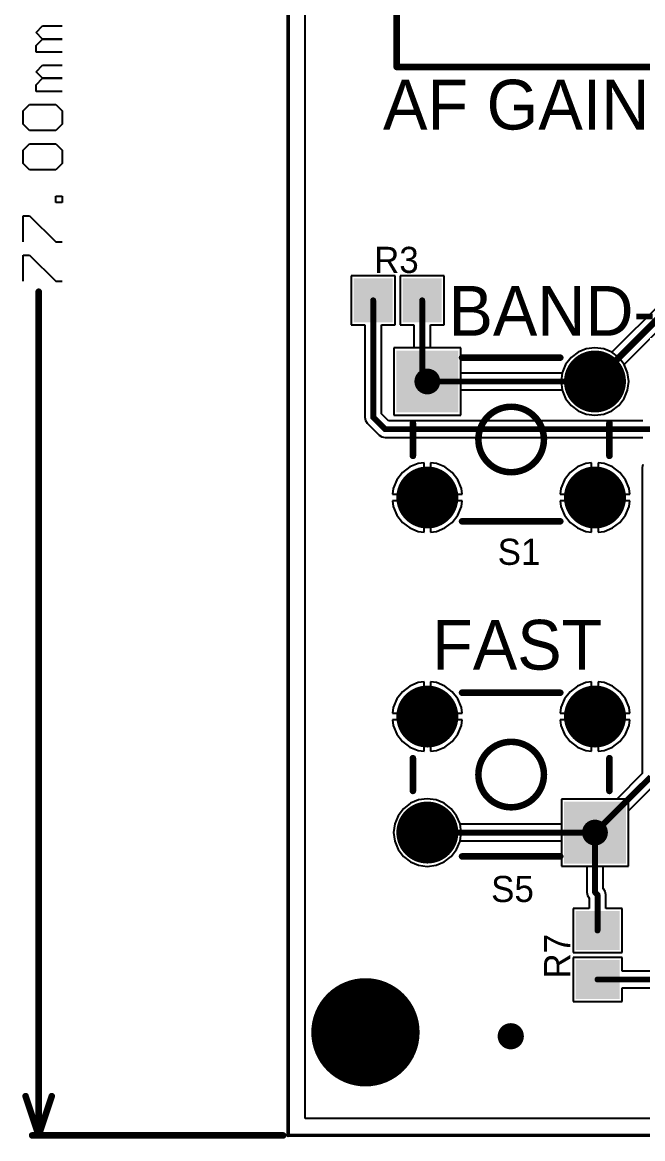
# Model space of a CAD drawing. Header units: millimetres. Extents: x -0.4 to 7.76, y -3.34 to 0.42.
# Drawn here: x -0.403 to 0.544, y -3.039 to -1.334 of the extents above; entities that cross this region are included whole.
import ezdxf

# ---------------------------------------------------------------- set-up
doc = ezdxf.new("R2010")
doc.units = ezdxf.units.MM
doc.header["$MEASUREMENT"] = 0
for name, color, linetype in [('BottomLayer', 5, 'Continuous'), ('BottomSolder', 6, 'Continuous'), ('KeepOutLayer', 6, 'Continuous'), ('MultiLayer', 9, 'Continuous'), ('PadHoleLayer', 156, 'Continuous'), ('TopLayer', 1, 'Continuous'), ('TopOverlay', 2, 'Continuous'), ('TopPaste', 8, 'Continuous'), ('TopSolder', 216, 'Continuous'), ('ViaHoleLayer', 16, 'Continuous')]:
    doc.layers.add(name, color=color, linetype=linetype)

# ---------------------------------------------------------------- blocks, each defined once
blk = doc.blocks.new('PTV09_13')
at = {"layer": 'BottomLayer', "const_width": 0.0433}
for points in [[(-0.1207, -0.2152, 1), (-0.0774, -0.2152, 1)], [(-0.0222, -0.2152, 1), (0.0211, -0.2152, 1)], [(0.0762, -0.2152, 1), (0.1195, -0.2152, 1)]]:
    blk.add_lwpolyline(points, format="xyb", close=True, dxfattribs=at)
at = {"layer": 'BottomLayer'}
for points in [[(-0.2073, -0.0085), (-0.1089, -0.0085), (-0.2073, 0.1293), (-0.1089, 0.1293)], [(0.1077, -0.0085), (0.2061, -0.0085), (0.1077, 0.1293), (0.2061, 0.1293)]]:
    blk.add_solid(points, dxfattribs=at)
at = {"layer": 'BottomSolder', "const_width": 0.0473}
for points in [[(-0.1227, -0.2152, 1), (-0.0754, -0.2152, 1)], [(-0.0242, -0.2152, 1), (0.0231, -0.2152, 1)], [(0.0742, -0.2152, 1), (0.1215, -0.2152, 1)]]:
    blk.add_lwpolyline(points, format="xyb", close=True, dxfattribs=at)
at = {"layer": 'BottomSolder'}
for points in [[(-0.2113, -0.0125), (-0.1049, -0.0125), (-0.2113, 0.1333), (-0.1049, 0.1333)], [(0.1037, -0.0125), (0.2101, -0.0125), (0.1037, 0.1333), (0.2101, 0.1333)]]:
    blk.add_solid(points, dxfattribs=at)
at = {"layer": 'MultiLayer', "const_width": 0.0433}
for points in [[(-0.1207, -0.2152, 1), (-0.0774, -0.2152, 1)], [(-0.0222, -0.2152, 1), (0.0211, -0.2152, 1)], [(0.0762, -0.2152, 1), (0.1195, -0.2152, 1)]]:
    blk.add_lwpolyline(points, format="xyb", close=True, dxfattribs=at)
at = {"layer": 'MultiLayer'}
for points in [[(-0.2073, -0.0085), (-0.1089, -0.0085), (-0.2073, 0.1293), (-0.1089, 0.1293)], [(0.1077, -0.0085), (0.2061, -0.0085), (0.1077, 0.1293), (0.2061, 0.1293)]]:
    blk.add_solid(points, dxfattribs=at)
at = {"layer": 'PadHoleLayer', "const_width": 0.0295}
for points in [[(-0.1531, 0.0161), (-0.163, 0.0161), (-0.163, 0.1047), (-0.1531, 0.1047)], [(0.1618, 0.0161), (0.152, 0.0161), (0.152, 0.1047), (0.1618, 0.1047)]]:
    blk.add_lwpolyline(points, close=True, dxfattribs=at)
at = {"layer": 'PadHoleLayer', "const_width": 0.0236}
for points in [[(-0.1108, -0.2152, 1), (-0.0872, -0.2152, 1)], [(-0.0124, -0.2152, 1), (0.0112, -0.2152, 1)], [(0.086, -0.2152, 1), (0.1096, -0.2152, 1)]]:
    blk.add_lwpolyline(points, format="xyb", close=True, dxfattribs=at)
at = {"layer": 'TopLayer', "const_width": 0.0433}
for points in [[(-0.1207, -0.2152, 1), (-0.0774, -0.2152, 1)], [(-0.0222, -0.2152, 1), (0.0211, -0.2152, 1)], [(0.0762, -0.2152, 1), (0.1195, -0.2152, 1)]]:
    blk.add_lwpolyline(points, format="xyb", close=True, dxfattribs=at)
at = {"layer": 'TopLayer'}
for points in [[(-0.2073, -0.0085), (-0.1089, -0.0085), (-0.2073, 0.1293), (-0.1089, 0.1293)], [(0.1077, -0.0085), (0.2061, -0.0085), (0.1077, 0.1293), (0.2061, 0.1293)]]:
    blk.add_solid(points, dxfattribs=at)
at = {"layer": 'TopOverlay', "const_width": 0.01}
for points in [[(-0.2187, 0.277), (-0.2187, -0.277)], [(0.2187, 0.277), (-0.2187, 0.277)], [(0.2187, 0.277), (0.2187, -0.277)], [(0.2187, -0.277), (-0.2187, -0.277)]]:
    blk.add_lwpolyline(points, dxfattribs=at)
at = {"layer": 'TopOverlay'}
for points, const_width in [([(-0.2212, 0.277, 1), (-0.2162, 0.277, 1)], 0.005), ([(-0.2212, 0.277, 1), (-0.2162, 0.277, 1)], 0.005), ([(0.2162, 0.277, 1), (0.2212, 0.277, 1)], 0.005), ([(0.2162, 0.277, 1), (0.2212, 0.277, 1)], 0.005), ([(0.0939, 0.0589, 1), (-0.0951, 0.0589, 1)], 0.01), ([(-0.0976, 0.0589, 1), (-0.0926, 0.0589, 1)], 0.005), ([(0.0914, 0.0589, 1), (0.0964, 0.0589, 1)], 0.005), ([(-0.2212, -0.277, 1), (-0.2162, -0.277, 1)], 0.005), ([(-0.2212, -0.277, 1), (-0.2162, -0.277, 1)], 0.005), ([(0.2162, -0.277, 1), (0.2212, -0.277, 1)], 0.005), ([(0.2162, -0.277, 1), (0.2212, -0.277, 1)], 0.005)]:
    blk.add_lwpolyline(points, format="xyb", close=True, dxfattribs=dict(at, const_width=const_width))
at = {"layer": 'TopSolder', "const_width": 0.0473}
for points in [[(-0.1227, -0.2152, 1), (-0.0754, -0.2152, 1)], [(-0.0242, -0.2152, 1), (0.0231, -0.2152, 1)], [(0.0742, -0.2152, 1), (0.1215, -0.2152, 1)]]:
    blk.add_lwpolyline(points, format="xyb", close=True, dxfattribs=at)
at = {"layer": 'TopSolder'}
for points in [[(-0.2113, -0.0125), (-0.1049, -0.0125), (-0.2113, 0.1333), (-0.1049, 0.1333)], [(0.1037, -0.0125), (0.2101, -0.0125), (0.1037, 0.1333), (0.2101, 0.1333)]]:
    blk.add_solid(points, dxfattribs=at)
blk = doc.blocks.new('PTS645SK50LFS_15')
at = {"layer": 'BottomLayer', "const_width": 0.0433}
for points in [[(0.1063, 0.0886, 1), (0.1496, 0.0886, 1)], [(-0.1496, -0.0886, 1), (-0.1063, -0.0886, 1)], [(0.1063, -0.0886, 1), (0.1496, -0.0886, 1)]]:
    blk.add_lwpolyline(points, format="xyb", close=True, dxfattribs=at)
at = {"layer": 'BottomLayer'}
blk.add_solid([(-0.1713, 0.0453), (-0.0846, 0.0453), (-0.1713, 0.1319), (-0.0846, 0.1319)], dxfattribs=at)
at = {"layer": 'BottomSolder', "const_width": 0.0473}
for points in [[(0.1043, 0.0886, 1), (0.1516, 0.0886, 1)], [(-0.1516, -0.0886, 1), (-0.1043, -0.0886, 1)], [(0.1043, -0.0886, 1), (0.1516, -0.0886, 1)]]:
    blk.add_lwpolyline(points, format="xyb", close=True, dxfattribs=at)
at = {"layer": 'BottomSolder'}
blk.add_solid([(-0.1753, 0.0413), (-0.0806, 0.0413), (-0.1753, 0.1359), (-0.0806, 0.1359)], dxfattribs=at)
at = {"layer": 'MultiLayer', "const_width": 0.0433}
for points in [[(0.1063, 0.0886, 1), (0.1496, 0.0886, 1)], [(-0.1496, -0.0886, 1), (-0.1063, -0.0886, 1)], [(0.1063, -0.0886, 1), (0.1496, -0.0886, 1)]]:
    blk.add_lwpolyline(points, format="xyb", close=True, dxfattribs=at)
at = {"layer": 'MultiLayer'}
blk.add_solid([(-0.1713, 0.0453), (-0.0846, 0.0453), (-0.1713, 0.1319), (-0.0846, 0.1319)], dxfattribs=at)
at = {"layer": 'PadHoleLayer', "const_width": 0.0197}
for points in [[(-0.1378, 0.0886, 1), (-0.1181, 0.0886, 1)], [(0.1181, 0.0886, 1), (0.1378, 0.0886, 1)], [(-0.1378, -0.0886, 1), (-0.1181, -0.0886, 1)], [(0.1181, -0.0886, 1), (0.1378, -0.0886, 1)]]:
    blk.add_lwpolyline(points, format="xyb", close=True, dxfattribs=at)
at = {"layer": 'TopLayer', "const_width": 0.0433}
for points in [[(0.1063, 0.0886, 1), (0.1496, 0.0886, 1)], [(-0.1496, -0.0886, 1), (-0.1063, -0.0886, 1)], [(0.1063, -0.0886, 1), (0.1496, -0.0886, 1)]]:
    blk.add_lwpolyline(points, format="xyb", close=True, dxfattribs=at)
at = {"layer": 'TopLayer'}
blk.add_solid([(-0.1713, 0.0453), (-0.0846, 0.0453), (-0.1713, 0.1319), (-0.0846, 0.1319)], dxfattribs=at)
at = {"layer": 'TopOverlay', "const_width": 0.01}
for points in [[(0.075, 0.125), (-0.075, 0.125)], [(-0.15, 0.025), (-0.15, -0.025)], [(0.15, 0.025), (0.15, -0.025)], [(0.075, -0.125), (-0.075, -0.125)]]:
    blk.add_lwpolyline(points, dxfattribs=at)
at = {"layer": 'TopOverlay'}
for points, const_width in [([(-0.0775, 0.125, 1), (-0.0725, 0.125, 1)], 0.005), ([(0.0725, 0.125, 1), (0.0775, 0.125, 1)], 0.005), ([(0.05, 0, 1), (-0.05, 0, 1)], 0.01), ([(-0.1525, 0.025, 1), (-0.1475, 0.025, 1)], 0.005), ([(0.1475, 0.025, 1), (0.1525, 0.025, 1)], 0.005), ([(-0.0525, 0, 1), (-0.0475, 0, 1)], 0.005), ([(0.0475, 0, 1), (0.0525, 0, 1)], 0.005), ([(-0.1525, -0.025, 1), (-0.1475, -0.025, 1)], 0.005), ([(0.1475, -0.025, 1), (0.1525, -0.025, 1)], 0.005), ([(-0.0775, -0.125, 1), (-0.0725, -0.125, 1)], 0.005), ([(0.0725, -0.125, 1), (0.0775, -0.125, 1)], 0.005)]:
    blk.add_lwpolyline(points, format="xyb", close=True, dxfattribs=dict(at, const_width=const_width))
at = {"layer": 'TopSolder', "const_width": 0.0473}
for points in [[(0.1043, 0.0886, 1), (0.1516, 0.0886, 1)], [(-0.1516, -0.0886, 1), (-0.1043, -0.0886, 1)], [(0.1043, -0.0886, 1), (0.1516, -0.0886, 1)]]:
    blk.add_lwpolyline(points, format="xyb", close=True, dxfattribs=at)
at = {"layer": 'TopSolder'}
blk.add_solid([(-0.1753, 0.0413), (-0.0806, 0.0413), (-0.1753, 0.1359), (-0.0806, 0.1359)], dxfattribs=at)
blk = doc.blocks.new('PTS645SK50LFS_21')
at = {"layer": 'BottomLayer', "const_width": 0.0433}
for points in [[(0.1063, 0.0886, 1), (0.1496, 0.0886, 1)], [(-0.1496, -0.0886, 1), (-0.1063, -0.0886, 1)], [(0.1063, -0.0886, 1), (0.1496, -0.0886, 1)]]:
    blk.add_lwpolyline(points, format="xyb", close=True, dxfattribs=at)
at = {"layer": 'BottomLayer'}
blk.add_solid([(-0.1713, 0.0453), (-0.0846, 0.0453), (-0.1713, 0.1319), (-0.0846, 0.1319)], dxfattribs=at)
at = {"layer": 'BottomSolder', "const_width": 0.0473}
for points in [[(0.1043, 0.0886, 1), (0.1516, 0.0886, 1)], [(-0.1516, -0.0886, 1), (-0.1043, -0.0886, 1)], [(0.1043, -0.0886, 1), (0.1516, -0.0886, 1)]]:
    blk.add_lwpolyline(points, format="xyb", close=True, dxfattribs=at)
at = {"layer": 'BottomSolder'}
blk.add_solid([(-0.1753, 0.0413), (-0.0806, 0.0413), (-0.1753, 0.1359), (-0.0806, 0.1359)], dxfattribs=at)
at = {"layer": 'MultiLayer', "const_width": 0.0433}
for points in [[(0.1063, 0.0886, 1), (0.1496, 0.0886, 1)], [(-0.1496, -0.0886, 1), (-0.1063, -0.0886, 1)], [(0.1063, -0.0886, 1), (0.1496, -0.0886, 1)]]:
    blk.add_lwpolyline(points, format="xyb", close=True, dxfattribs=at)
at = {"layer": 'MultiLayer'}
blk.add_solid([(-0.1713, 0.0453), (-0.0846, 0.0453), (-0.1713, 0.1319), (-0.0846, 0.1319)], dxfattribs=at)
at = {"layer": 'PadHoleLayer', "const_width": 0.0197}
for points in [[(-0.1378, 0.0886, 1), (-0.1181, 0.0886, 1)], [(0.1181, 0.0886, 1), (0.1378, 0.0886, 1)], [(-0.1378, -0.0886, 1), (-0.1181, -0.0886, 1)], [(0.1181, -0.0886, 1), (0.1378, -0.0886, 1)]]:
    blk.add_lwpolyline(points, format="xyb", close=True, dxfattribs=at)
at = {"layer": 'TopLayer', "const_width": 0.0433}
for points in [[(0.1063, 0.0886, 1), (0.1496, 0.0886, 1)], [(-0.1496, -0.0886, 1), (-0.1063, -0.0886, 1)], [(0.1063, -0.0886, 1), (0.1496, -0.0886, 1)]]:
    blk.add_lwpolyline(points, format="xyb", close=True, dxfattribs=at)
at = {"layer": 'TopLayer'}
blk.add_solid([(-0.1713, 0.0453), (-0.0846, 0.0453), (-0.1713, 0.1319), (-0.0846, 0.1319)], dxfattribs=at)
at = {"layer": 'TopOverlay', "const_width": 0.01}
for points in [[(-0.075, 0.125), (0.075, 0.125)], [(-0.15, -0.025), (-0.15, 0.025)], [(0.15, -0.025), (0.15, 0.025)], [(-0.075, -0.125), (0.075, -0.125)]]:
    blk.add_lwpolyline(points, dxfattribs=at)
at = {"layer": 'TopOverlay'}
for points, const_width in [([(-0.0775, 0.125, 1), (-0.0725, 0.125, 1)], 0.005), ([(0.0725, 0.125, 1), (0.0775, 0.125, 1)], 0.005), ([(0.05, 0, 1), (-0.05, 0, 1)], 0.01), ([(-0.1525, 0.025, 1), (-0.1475, 0.025, 1)], 0.005), ([(0.1475, 0.025, 1), (0.1525, 0.025, 1)], 0.005), ([(-0.0525, 0, 1), (-0.0475, 0, 1)], 0.005), ([(0.0475, 0, 1), (0.0525, 0, 1)], 0.005), ([(-0.1525, -0.025, 1), (-0.1475, -0.025, 1)], 0.005), ([(0.1475, -0.025, 1), (0.1525, -0.025, 1)], 0.005), ([(-0.0775, -0.125, 1), (-0.0725, -0.125, 1)], 0.005), ([(0.0725, -0.125, 1), (0.0775, -0.125, 1)], 0.005)]:
    blk.add_lwpolyline(points, format="xyb", close=True, dxfattribs=dict(at, const_width=const_width))
at = {"layer": 'TopSolder', "const_width": 0.0473}
for points in [[(0.1043, 0.0886, 1), (0.1516, 0.0886, 1)], [(-0.1516, -0.0886, 1), (-0.1043, -0.0886, 1)], [(0.1043, -0.0886, 1), (0.1516, -0.0886, 1)]]:
    blk.add_lwpolyline(points, format="xyb", close=True, dxfattribs=at)
at = {"layer": 'TopSolder'}
blk.add_solid([(-0.1753, 0.0413), (-0.0806, 0.0413), (-0.1753, 0.1359), (-0.0806, 0.1359)], dxfattribs=at)
blk = doc.blocks.new('RES_0805_68')
at = {"layer": 'TopLayer'}
for points in [[(-0.063, -0.0295), (-0.0118, -0.0295), (-0.063, 0.0295), (-0.0118, 0.0295)], [(0.0118, -0.0295), (0.063, -0.0295), (0.0118, 0.0295), (0.063, 0.0295)]]:
    blk.add_solid(points, dxfattribs=at)
at = {"layer": 'TopPaste'}
for points in [[(-0.063, -0.0295), (-0.0118, -0.0295), (-0.063, 0.0295), (-0.0118, 0.0295)], [(0.0118, -0.0295), (0.063, -0.0295), (0.0118, 0.0295), (0.063, 0.0295)]]:
    blk.add_solid(points, dxfattribs=at)
at = {"layer": 'TopSolder'}
for points in [[(-0.067, -0.0335), (-0.0078, -0.0335), (-0.067, 0.0335), (-0.0078, 0.0335)], [(0.0078, -0.0335), (0.067, -0.0335), (0.0078, 0.0335), (0.067, 0.0335)]]:
    blk.add_solid(points, dxfattribs=at)
blk = doc.blocks.new('RES_0805_72')
at = {"layer": 'TopLayer'}
for points in [[(-0.063, -0.0295), (-0.0118, -0.0295), (-0.063, 0.0295), (-0.0118, 0.0295)], [(0.0118, -0.0295), (0.063, -0.0295), (0.0118, 0.0295), (0.063, 0.0295)]]:
    blk.add_solid(points, dxfattribs=at)
at = {"layer": 'TopPaste'}
for points in [[(-0.063, -0.0295), (-0.0118, -0.0295), (-0.063, 0.0295), (-0.0118, 0.0295)], [(0.0118, -0.0295), (0.063, -0.0295), (0.0118, 0.0295), (0.063, 0.0295)]]:
    blk.add_solid(points, dxfattribs=at)
at = {"layer": 'TopSolder'}
for points in [[(-0.067, -0.0335), (-0.0078, -0.0335), (-0.067, 0.0335), (-0.0078, 0.0335)], [(0.0078, -0.0335), (0.067, -0.0335), (0.0078, 0.0335), (0.067, 0.0335)]]:
    blk.add_solid(points, dxfattribs=at)

msp = doc.modelspace()

# ---------------------------------------------------------------- linework, layer by layer
at = {"layer": 'BottomLayer'}
for p, q in [((0.0287, -3.0082), (0.0287, -0.0287)), ((0.5732, -1.7621), (0.4972, -1.838)), ((0.5158, -1.8566), (0.5879, -1.7845)), ((0.2665, -1.8314), (0.1642, -1.8314)), ((0.1642, -1.8314), (0.1642, -1.9338)), ((0.2665, -1.87), (0.2665, -1.8314)), ((0.4454, -1.8379), (0.4347, -1.8461)), ((0.4579, -1.8327), (0.4454, -1.8379)), ((0.4712, -1.831), (0.4579, -1.8327)), ((0.4846, -1.8327), (0.4712, -1.831)), ((0.497, -1.8379), (0.4846, -1.8327)), ((0.4972, -1.838), (0.497, -1.8379)), ((0.4265, -1.8568), (0.4214, -1.8692)), ((0.4347, -1.8461), (0.4265, -1.8568)), ((0.5159, -1.8568), (0.5158, -1.8566)), ((0.5211, -1.8692), (0.5159, -1.8568)), ((0.4213, -1.87), (0.2665, -1.87)), ((0.4214, -1.8692), (0.4213, -1.87)), ((0.5229, -1.8826), (0.5211, -1.8692)), ((0.5211, -1.896), (0.5229, -1.8826)), ((0.2665, -1.9338), (0.2665, -1.8952)), ((0.2665, -1.8952), (0.4213, -1.8952)), ((0.4213, -1.8952), (0.4214, -1.896)), ((0.4214, -1.896), (0.4265, -1.9084)), ((0.4265, -1.9084), (0.4347, -1.9191)), ((0.5077, -1.9191), (0.5159, -1.9084)), ((0.5159, -1.9084), (0.5211, -1.896)), ((0.4347, -1.9191), (0.4454, -1.9273)), ((0.497, -1.9273), (0.5077, -1.9191)), ((0.1642, -1.9338), (0.2665, -1.9338)), ((0.4454, -1.9273), (0.4579, -1.9325)), ((0.4579, -1.9325), (0.4712, -1.9342)), ((0.4712, -1.9342), (0.4846, -1.9325)), ((0.4846, -1.9325), (0.497, -1.9273)), ((0.2014, -2.0078), (0.1884, -2.0132)), ((0.2103, -2.0067), (0.2014, -2.0078)), ((0.2103, -2.0548), (0.2103, -2.0067)), ((0.2292, -2.0078), (0.2203, -2.0067)), ((0.2203, -2.0067), (0.2203, -2.0548)), ((0.2422, -2.0132), (0.2292, -2.0078)), ((0.4573, -2.0078), (0.4444, -2.0132)), ((0.4662, -2.0067), (0.4573, -2.0078)), ((0.4662, -2.0548), (0.4662, -2.0067)), ((0.4852, -2.0078), (0.4762, -2.0067)), ((0.4762, -2.0067), (0.4762, -2.0548)), ((0.4981, -2.0132), (0.4852, -2.0078)), ((0.544, -2.0117), (0.5435, -2.0142)), ((0.5445, -2.0094), (0.544, -2.0117)), ((0.1773, -2.0217), (0.1688, -2.0329)), ((0.1884, -2.0132), (0.1773, -2.0217)), ((0.2533, -2.0217), (0.2422, -2.0132)), ((0.2619, -2.0329), (0.2533, -2.0217)), ((0.4332, -2.0217), (0.4247, -2.0329)), ((0.4444, -2.0132), (0.4332, -2.0217)), ((0.5093, -2.0217), (0.4981, -2.0132)), ((0.5178, -2.0329), (0.5093, -2.0217)), ((0.5435, -2.0142), (0.5435, -2.4814)), ((0.1634, -2.0458), (0.1622, -2.0548)), ((0.1688, -2.0329), (0.1634, -2.0458)), ((0.2673, -2.0458), (0.2619, -2.0329)), ((0.2684, -2.0548), (0.2673, -2.0458)), ((0.4193, -2.0458), (0.4181, -2.0548)), ((0.4247, -2.0329), (0.4193, -2.0458)), ((0.5232, -2.0458), (0.5178, -2.0329)), ((0.5243, -2.0548), (0.5232, -2.0458)), ((0.1622, -2.0548), (0.2103, -2.0548)), ((0.2203, -2.0548), (0.2684, -2.0548)), ((0.4181, -2.0548), (0.4662, -2.0548)), ((0.4762, -2.0548), (0.5243, -2.0548)), ((0.2103, -2.0648), (0.1622, -2.0648)), ((0.1622, -2.0648), (0.1634, -2.0737)), ((0.1634, -2.0737), (0.1688, -2.0866)), ((0.2103, -2.1129), (0.2103, -2.0648)), ((0.2684, -2.0648), (0.2203, -2.0648)), ((0.2203, -2.0648), (0.2203, -2.1129)), ((0.2619, -2.0866), (0.2673, -2.0737)), ((0.2673, -2.0737), (0.2684, -2.0648)), ((0.4662, -2.0648), (0.4181, -2.0648)), ((0.4181, -2.0648), (0.4193, -2.0737)), ((0.4193, -2.0737), (0.4247, -2.0866)), ((0.4662, -2.1129), (0.4662, -2.0648)), ((0.5243, -2.0648), (0.4762, -2.0648)), ((0.4762, -2.0648), (0.4762, -2.1129)), ((0.5178, -2.0866), (0.5232, -2.0737)), ((0.5232, -2.0737), (0.5243, -2.0648)), ((0.1688, -2.0866), (0.1773, -2.0978)), ((0.2533, -2.0978), (0.2619, -2.0866)), ((0.4247, -2.0866), (0.4332, -2.0978)), ((0.5093, -2.0978), (0.5178, -2.0866)), ((0.1773, -2.0978), (0.1884, -2.1063)), ((0.1884, -2.1063), (0.2014, -2.1117)), ((0.2014, -2.1117), (0.2103, -2.1129)), ((0.2203, -2.1129), (0.2292, -2.1117)), ((0.2292, -2.1117), (0.2422, -2.1063)), ((0.2422, -2.1063), (0.2533, -2.0978)), ((0.4332, -2.0978), (0.4444, -2.1063)), ((0.4444, -2.1063), (0.4573, -2.1117)), ((0.4573, -2.1117), (0.4662, -2.1129)), ((0.4762, -2.1129), (0.4852, -2.1117)), ((0.4852, -2.1117), (0.4981, -2.1063)), ((0.4981, -2.1063), (0.5093, -2.0978)), ((0.1884, -2.3478), (0.1773, -2.3564)), ((0.2014, -2.3425), (0.1884, -2.3478)), ((0.2103, -2.3413), (0.2014, -2.3425)), ((0.2103, -2.3894), (0.2103, -2.3413)), ((0.2292, -2.3425), (0.2203, -2.3413)), ((0.2203, -2.3413), (0.2203, -2.3894)), ((0.2422, -2.3478), (0.2292, -2.3425)), ((0.2533, -2.3564), (0.2422, -2.3478)), ((0.4444, -2.3478), (0.4332, -2.3564)), ((0.4573, -2.3425), (0.4444, -2.3478)), ((0.4662, -2.3413), (0.4573, -2.3425)), ((0.4662, -2.3894), (0.4662, -2.3413)), ((0.4852, -2.3425), (0.4762, -2.3413)), ((0.4762, -2.3413), (0.4762, -2.3894)), ((0.4981, -2.3478), (0.4852, -2.3425)), ((0.5093, -2.3564), (0.4981, -2.3478)), ((0.1688, -2.3675), (0.1634, -2.3805)), ((0.1773, -2.3564), (0.1688, -2.3675)), ((0.2619, -2.3675), (0.2533, -2.3564)), ((0.2673, -2.3805), (0.2619, -2.3675)), ((0.4247, -2.3675), (0.4193, -2.3805)), ((0.4332, -2.3564), (0.4247, -2.3675)), ((0.5178, -2.3675), (0.5093, -2.3564)), ((0.5232, -2.3805), (0.5178, -2.3675)), ((0.1634, -2.3805), (0.1622, -2.3894)), ((0.2684, -2.3894), (0.2673, -2.3805)), ((0.4193, -2.3805), (0.4181, -2.3894)), ((0.5243, -2.3894), (0.5232, -2.3805)), ((0.1622, -2.3894), (0.2103, -2.3894)), ((0.2103, -2.3994), (0.1622, -2.3994)), ((0.1622, -2.3994), (0.1634, -2.4083)), ((0.2103, -2.4475), (0.2103, -2.3994)), ((0.2203, -2.3894), (0.2684, -2.3894)), ((0.2684, -2.3994), (0.2203, -2.3994)), ((0.2203, -2.3994), (0.2203, -2.4475)), ((0.2673, -2.4083), (0.2684, -2.3994)), ((0.4181, -2.3894), (0.4662, -2.3894)), ((0.4662, -2.3994), (0.4181, -2.3994)), ((0.4181, -2.3994), (0.4193, -2.4083)), ((0.4662, -2.4475), (0.4662, -2.3994)), ((0.4762, -2.3894), (0.5243, -2.3894)), ((0.5243, -2.3994), (0.4762, -2.3994)), ((0.4762, -2.3994), (0.4762, -2.4475)), ((0.5232, -2.4083), (0.5243, -2.3994)), ((0.1634, -2.4083), (0.1688, -2.4213)), ((0.1688, -2.4213), (0.1773, -2.4324)), ((0.2533, -2.4324), (0.2619, -2.4213)), ((0.2619, -2.4213), (0.2673, -2.4083)), ((0.4193, -2.4083), (0.4247, -2.4213)), ((0.4247, -2.4213), (0.4332, -2.4324)), ((0.5093, -2.4324), (0.5178, -2.4213)), ((0.5178, -2.4213), (0.5232, -2.4083)), ((0.1773, -2.4324), (0.1884, -2.441)), ((0.2422, -2.441), (0.2533, -2.4324)), ((0.4332, -2.4324), (0.4444, -2.441)), ((0.4981, -2.441), (0.5093, -2.4324)), ((0.1884, -2.441), (0.2014, -2.4463)), ((0.2014, -2.4463), (0.2103, -2.4475)), ((0.2203, -2.4475), (0.2292, -2.4463)), ((0.2292, -2.4463), (0.2422, -2.441)), ((0.4444, -2.441), (0.4573, -2.4463)), ((0.4573, -2.4463), (0.4662, -2.4475)), ((0.4762, -2.4475), (0.4852, -2.4463)), ((0.4852, -2.4463), (0.4981, -2.441)), ((0.5435, -2.4814), (0.5045, -2.5204)), ((0.5224, -2.5383), (0.5651, -2.4956)), ((0.202, -2.5217), (0.1895, -2.5269)), ((0.2153, -2.52), (0.202, -2.5217)), ((0.2287, -2.5217), (0.2153, -2.52)), ((0.2411, -2.5269), (0.2287, -2.5217)), ((0.5045, -2.5204), (0.4201, -2.5204)), ((0.4201, -2.5204), (0.4201, -2.5589)), ((0.1788, -2.5351), (0.1706, -2.5458)), ((0.1895, -2.5269), (0.1788, -2.5351)), ((0.2518, -2.5351), (0.2411, -2.5269)), ((0.26, -2.5458), (0.2518, -2.5351)), ((0.5224, -2.6228), (0.5224, -2.5383)), ((0.1706, -2.5458), (0.1655, -2.5582)), ((0.2652, -2.5582), (0.26, -2.5458)), ((0.1655, -2.5582), (0.1637, -2.5716)), ((0.1637, -2.5716), (0.1655, -2.5849)), ((0.2653, -2.5589), (0.2652, -2.5582)), ((0.4201, -2.5589), (0.2653, -2.5589)), ((0.1655, -2.5849), (0.1706, -2.5974)), ((0.26, -2.5974), (0.2652, -2.5849)), ((0.2652, -2.5849), (0.2653, -2.5842)), ((0.2653, -2.5842), (0.4201, -2.5842)), ((0.4201, -2.5842), (0.4201, -2.6228)), ((0.1706, -2.5974), (0.1788, -2.6081)), ((0.1788, -2.6081), (0.1895, -2.6163)), ((0.2411, -2.6163), (0.2518, -2.6081)), ((0.2518, -2.6081), (0.26, -2.5974)), ((0.1895, -2.6163), (0.202, -2.6214)), ((0.202, -2.6214), (0.2153, -2.6232)), ((0.2153, -2.6232), (0.2287, -2.6214)), ((0.2287, -2.6214), (0.2411, -2.6163)), ((0.4201, -2.6228), (0.5224, -2.6228)), ((7.339, -3.0082), (0.0287, -3.0082))]:
    msp.add_line(p, q, dxfattribs=at)
for points, const_width in [([(0.4712, -1.8826), (0.5825, -1.7714)], 0.01), ([(0.2153, -1.8826), (0.4712, -1.8826)], 0.00906), ([(0.4712, -2.5716), (0.5562, -2.4866)], 0.00906), ([(0.2153, -2.5716), (0.4712, -2.5716)], 0.00906)]:
    msp.add_lwpolyline(points, dxfattribs=dict(at, const_width=const_width))
for points, const_width in [([(0.2131, -1.8826, 1), (0.2176, -1.8826, 1)], 0.00453), ([(0.4687, -1.8826, 1), (0.4737, -1.8826, 1)], 0.005), ([(0.469, -1.8826, 1), (0.4735, -1.8826, 1)], 0.00453), ([(0.2131, -2.5716, 1), (0.2176, -2.5716, 1)], 0.00453), ([(0.469, -2.5716, 1), (0.4735, -2.5716, 1)], 0.00453), ([(0.469, -2.5716, 1), (0.4735, -2.5716, 1)], 0.00453), ([(0.0815, -2.8767, 1), (0.1602, -2.8767, 1)], 0.0787), ([(0.3327, -2.8827, 1), (0.3527, -2.8827, 1)], 0.02)]:
    msp.add_lwpolyline(points, format="xyb", close=True, dxfattribs=dict(at, const_width=const_width))
at = {"layer": 'BottomSolder', "const_width": 0.0827}
msp.add_lwpolyline([(0.0795, -2.8767, 1), (0.1622, -2.8767, 1)], format="xyb", close=True, dxfattribs=at)
at = {"layer": 'KeepOutLayer'}
for points, const_width in [([(0.0027, -3.0342), (0.0027, -0.0027)], 0.00551), ([(0.0027, -3.0342), (0.0027, -0.0027)], 0.005), ([(0.0027, -3.0342), (7.3649, -3.0342)], 0.005), ([(0.0027, -3.0342), (7.3649, -3.0342)], 0.000394)]:
    msp.add_lwpolyline(points, dxfattribs=dict(at, const_width=const_width))
for points, const_width in [([(0.0014, -3.0342, 1), (0.0041, -3.0342, 1)], 0.00276), ([(0.0015, -3.0342, 1), (0.004, -3.0342, 1)], 0.0025), ([(0.0015, -3.0342, 1), (0.004, -3.0342, 1)], 0.0025), ([(0.0026, -3.0342, 1), (0.0028, -3.0342, 1)], 0.000197)]:
    msp.add_lwpolyline(points, format="xyb", close=True, dxfattribs=dict(at, const_width=const_width))
at = {"layer": 'MultiLayer'}
for points, const_width in [([(0.0815, -2.8767, 1), (0.1602, -2.8767, 1)], 0.0787), ([(0.3327, -2.8827, 1), (0.3527, -2.8827, 1)], 0.02)]:
    msp.add_lwpolyline(points, format="xyb", close=True, dxfattribs=dict(at, const_width=const_width))
at = {"layer": 'TopLayer'}
for p, q in [((0.0287, -3.0082), (0.0287, -0.0287)), ((-0.3819, -1.3495), (-0.372, -1.3395)), ((-0.372, -1.3395), (-0.342, -1.3395)), ((-0.372, -1.3595), (-0.3819, -1.3495)), ((-0.3819, -1.3695), (-0.372, -1.3595)), ((-0.372, -1.3595), (-0.342, -1.3595)), ((-0.342, -1.3595), (-0.372, -1.3595)), ((-0.3819, -1.3795), (-0.3819, -1.3695)), ((-0.342, -1.3795), (-0.3819, -1.3795)), ((-0.3819, -1.4095), (-0.372, -1.3995)), ((-0.372, -1.4195), (-0.3819, -1.4095)), ((-0.372, -1.3995), (-0.342, -1.3995)), ((-0.3819, -1.4295), (-0.372, -1.4195)), ((-0.3819, -1.4395), (-0.3819, -1.4295)), ((-0.372, -1.4195), (-0.342, -1.4195)), ((-0.342, -1.4195), (-0.372, -1.4195)), ((-0.342, -1.4395), (-0.3819, -1.4395)), ((-0.4019, -1.4694), (-0.3919, -1.4594)), ((-0.3919, -1.4594), (-0.352, -1.4594)), ((-0.352, -1.4594), (-0.342, -1.4694)), ((-0.4019, -1.4894), (-0.4019, -1.4694)), ((-0.342, -1.4694), (-0.342, -1.4894)), ((-0.3919, -1.4994), (-0.4019, -1.4894)), ((-0.352, -1.4994), (-0.3919, -1.4994)), ((-0.342, -1.4894), (-0.352, -1.4994)), ((-0.4019, -1.5294), (-0.3919, -1.5194)), ((-0.4019, -1.5494), (-0.4019, -1.5294)), ((-0.3919, -1.5194), (-0.352, -1.5194)), ((-0.352, -1.5194), (-0.342, -1.5294)), ((-0.342, -1.5294), (-0.342, -1.5494)), ((-0.3919, -1.5594), (-0.4019, -1.5494)), ((-0.342, -1.5494), (-0.352, -1.5594)), ((-0.352, -1.5594), (-0.3919, -1.5594)), ((-0.352, -1.6094), (-0.352, -1.5994)), ((-0.352, -1.5994), (-0.342, -1.5994)), ((-0.342, -1.5994), (-0.342, -1.6094)), ((-0.342, -1.6094), (-0.352, -1.6094)), ((-0.4019, -1.6694), (-0.4019, -1.6294)), ((-0.4019, -1.6294), (-0.3919, -1.6294)), ((-0.3919, -1.6294), (-0.352, -1.6694)), ((-0.352, -1.6694), (-0.342, -1.6694)), ((-0.4019, -1.7294), (-0.4019, -1.6894)), ((-0.4019, -1.6894), (-0.3919, -1.6894)), ((-0.3919, -1.6894), (-0.352, -1.7294)), ((0.1661, -1.7212), (0.0992, -1.7212)), ((0.0992, -1.7212), (0.0992, -1.796)), ((0.1661, -1.796), (0.1661, -1.7212)), ((0.2409, -1.7212), (0.174, -1.7212)), ((0.174, -1.7212), (0.174, -1.796)), ((0.2409, -1.796), (0.2409, -1.7212)), ((-0.352, -1.7294), (-0.342, -1.7294)), ((0.0992, -1.796), (0.12, -1.796)), ((0.12, -1.796), (0.12, -1.9373)), ((0.1453, -1.9321), (0.1453, -1.796)), ((0.1453, -1.796), (0.1661, -1.796)), ((0.174, -1.796), (0.1948, -1.796)), ((0.1948, -1.796), (0.1948, -1.8314)), ((0.2201, -1.8314), (0.2201, -1.796)), ((0.2201, -1.796), (0.2409, -1.796)), ((0.1948, -1.8314), (0.1642, -1.8314)), ((0.1642, -1.8314), (0.1642, -1.9338)), ((0.2665, -1.8314), (0.2201, -1.8314)), ((0.2665, -1.9338), (0.2665, -1.8314)), ((0.4454, -1.8379), (0.4347, -1.8461)), ((0.4579, -1.8327), (0.4454, -1.8379)), ((0.4712, -1.831), (0.4579, -1.8327)), ((0.4846, -1.8327), (0.4712, -1.831)), ((0.497, -1.8379), (0.4846, -1.8327)), ((0.5077, -1.8461), (0.497, -1.8379)), ((0.4265, -1.8568), (0.4214, -1.8692)), ((0.4347, -1.8461), (0.4265, -1.8568)), ((0.5159, -1.8568), (0.5077, -1.8461)), ((0.5211, -1.8692), (0.5159, -1.8568)), ((0.4214, -1.8692), (0.4196, -1.8826)), ((0.5229, -1.8826), (0.5211, -1.8692)), ((0.4196, -1.8826), (0.4214, -1.896)), ((0.5211, -1.896), (0.5229, -1.8826)), ((0.4214, -1.896), (0.4265, -1.9084)), ((0.4265, -1.9084), (0.4347, -1.9191)), ((0.5077, -1.9191), (0.5159, -1.9084)), ((0.5159, -1.9084), (0.5211, -1.896)), ((0.4347, -1.9191), (0.4454, -1.9273)), ((0.497, -1.9273), (0.5077, -1.9191)), ((0.12, -1.9373), (0.121, -1.9422)), ((0.121, -1.9422), (0.1237, -1.9463)), ((0.156, -1.9428), (0.1453, -1.9321)), ((0.5441, -1.9428), (0.156, -1.9428)), ((0.1642, -1.9338), (0.2665, -1.9338)), ((0.4454, -1.9273), (0.4579, -1.9325)), ((0.4579, -1.9325), (0.4712, -1.9342)), ((0.4712, -1.9342), (0.4846, -1.9325)), ((0.4846, -1.9325), (0.497, -1.9273)), ((0.1237, -1.9463), (0.1418, -1.9644)), ((0.1418, -1.9644), (0.1459, -1.9671)), ((0.1459, -1.9671), (0.1508, -1.9681)), ((0.1508, -1.9681), (0.5441, -1.9681)), ((0.2014, -2.0078), (0.1884, -2.0132)), ((0.2103, -2.0067), (0.2014, -2.0078)), ((0.2103, -2.0548), (0.2103, -2.0067)), ((0.2292, -2.0078), (0.2203, -2.0067)), ((0.2203, -2.0067), (0.2203, -2.0548)), ((0.2422, -2.0132), (0.2292, -2.0078)), ((0.4573, -2.0078), (0.4444, -2.0132)), ((0.4662, -2.0067), (0.4573, -2.0078)), ((0.4662, -2.0548), (0.4662, -2.0067)), ((0.4852, -2.0078), (0.4762, -2.0067)), ((0.4762, -2.0067), (0.4762, -2.0548)), ((0.4981, -2.0132), (0.4852, -2.0078)), ((0.1773, -2.0217), (0.1688, -2.0329)), ((0.1884, -2.0132), (0.1773, -2.0217)), ((0.2533, -2.0217), (0.2422, -2.0132)), ((0.2619, -2.0329), (0.2533, -2.0217)), ((0.4332, -2.0217), (0.4247, -2.0329)), ((0.4444, -2.0132), (0.4332, -2.0217)), ((0.5093, -2.0217), (0.4981, -2.0132)), ((0.5178, -2.0329), (0.5093, -2.0217)), ((0.1634, -2.0458), (0.1622, -2.0548)), ((0.1688, -2.0329), (0.1634, -2.0458)), ((0.2673, -2.0458), (0.2619, -2.0329)), ((0.2684, -2.0548), (0.2673, -2.0458)), ((0.4193, -2.0458), (0.4181, -2.0548)), ((0.4247, -2.0329), (0.4193, -2.0458)), ((0.5232, -2.0458), (0.5178, -2.0329)), ((0.5243, -2.0548), (0.5232, -2.0458)), ((0.1622, -2.0548), (0.2103, -2.0548)), ((0.2203, -2.0548), (0.2684, -2.0548)), ((0.4181, -2.0548), (0.4662, -2.0548)), ((0.4762, -2.0548), (0.5243, -2.0548)), ((0.2103, -2.0648), (0.1622, -2.0648)), ((0.1622, -2.0648), (0.1634, -2.0737)), ((0.1634, -2.0737), (0.1688, -2.0866)), ((0.2103, -2.1129), (0.2103, -2.0648)), ((0.2684, -2.0648), (0.2203, -2.0648)), ((0.2203, -2.0648), (0.2203, -2.1129)), ((0.2619, -2.0866), (0.2673, -2.0737)), ((0.2673, -2.0737), (0.2684, -2.0648)), ((0.4662, -2.0648), (0.4181, -2.0648)), ((0.4181, -2.0648), (0.4193, -2.0737)), ((0.4193, -2.0737), (0.4247, -2.0866)), ((0.4662, -2.1129), (0.4662, -2.0648)), ((0.5243, -2.0648), (0.4762, -2.0648)), ((0.4762, -2.0648), (0.4762, -2.1129)), ((0.5178, -2.0866), (0.5232, -2.0737)), ((0.5232, -2.0737), (0.5243, -2.0648)), ((0.1688, -2.0866), (0.1773, -2.0978)), ((0.2533, -2.0978), (0.2619, -2.0866)), ((0.4247, -2.0866), (0.4332, -2.0978)), ((0.5093, -2.0978), (0.5178, -2.0866)), ((0.1773, -2.0978), (0.1884, -2.1063)), ((0.1884, -2.1063), (0.2014, -2.1117)), ((0.2014, -2.1117), (0.2103, -2.1129)), ((0.2203, -2.1129), (0.2292, -2.1117)), ((0.2292, -2.1117), (0.2422, -2.1063)), ((0.2422, -2.1063), (0.2533, -2.0978)), ((0.4332, -2.0978), (0.4444, -2.1063)), ((0.4444, -2.1063), (0.4573, -2.1117)), ((0.4573, -2.1117), (0.4662, -2.1129)), ((0.4762, -2.1129), (0.4852, -2.1117)), ((0.4852, -2.1117), (0.4981, -2.1063)), ((0.4981, -2.1063), (0.5093, -2.0978)), ((0.1884, -2.3478), (0.1773, -2.3564)), ((0.2014, -2.3425), (0.1884, -2.3478)), ((0.2103, -2.3413), (0.2014, -2.3425)), ((0.2103, -2.3894), (0.2103, -2.3413)), ((0.2292, -2.3425), (0.2203, -2.3413)), ((0.2203, -2.3413), (0.2203, -2.3894)), ((0.2422, -2.3478), (0.2292, -2.3425)), ((0.2533, -2.3564), (0.2422, -2.3478)), ((0.4444, -2.3478), (0.4332, -2.3564)), ((0.4573, -2.3425), (0.4444, -2.3478)), ((0.4662, -2.3413), (0.4573, -2.3425)), ((0.4662, -2.3894), (0.4662, -2.3413)), ((0.4852, -2.3425), (0.4762, -2.3413)), ((0.4762, -2.3413), (0.4762, -2.3894)), ((0.4981, -2.3478), (0.4852, -2.3425)), ((0.5093, -2.3564), (0.4981, -2.3478)), ((0.1688, -2.3675), (0.1634, -2.3805)), ((0.1773, -2.3564), (0.1688, -2.3675)), ((0.2619, -2.3675), (0.2533, -2.3564)), ((0.2673, -2.3805), (0.2619, -2.3675)), ((0.4247, -2.3675), (0.4193, -2.3805)), ((0.4332, -2.3564), (0.4247, -2.3675)), ((0.5178, -2.3675), (0.5093, -2.3564)), ((0.5232, -2.3805), (0.5178, -2.3675)), ((0.1634, -2.3805), (0.1622, -2.3894)), ((0.2684, -2.3894), (0.2673, -2.3805)), ((0.4193, -2.3805), (0.4181, -2.3894)), ((0.5243, -2.3894), (0.5232, -2.3805)), ((0.1622, -2.3894), (0.2103, -2.3894)), ((0.2103, -2.3994), (0.1622, -2.3994)), ((0.1622, -2.3994), (0.1634, -2.4083)), ((0.2103, -2.4475), (0.2103, -2.3994)), ((0.2203, -2.3894), (0.2684, -2.3894)), ((0.2684, -2.3994), (0.2203, -2.3994)), ((0.2203, -2.3994), (0.2203, -2.4475)), ((0.2673, -2.4083), (0.2684, -2.3994)), ((0.4181, -2.3894), (0.4662, -2.3894)), ((0.4662, -2.3994), (0.4181, -2.3994)), ((0.4181, -2.3994), (0.4193, -2.4083)), ((0.4662, -2.4475), (0.4662, -2.3994)), ((0.4762, -2.3894), (0.5243, -2.3894)), ((0.5243, -2.3994), (0.4762, -2.3994)), ((0.4762, -2.3994), (0.4762, -2.4475)), ((0.5232, -2.4083), (0.5243, -2.3994)), ((0.1634, -2.4083), (0.1688, -2.4213)), ((0.1688, -2.4213), (0.1773, -2.4324)), ((0.2533, -2.4324), (0.2619, -2.4213)), ((0.2619, -2.4213), (0.2673, -2.4083)), ((0.4193, -2.4083), (0.4247, -2.4213)), ((0.4247, -2.4213), (0.4332, -2.4324)), ((0.5093, -2.4324), (0.5178, -2.4213)), ((0.5178, -2.4213), (0.5232, -2.4083)), ((0.1773, -2.4324), (0.1884, -2.441)), ((0.2422, -2.441), (0.2533, -2.4324)), ((0.4332, -2.4324), (0.4444, -2.441)), ((0.4981, -2.441), (0.5093, -2.4324)), ((0.1884, -2.441), (0.2014, -2.4463)), ((0.2014, -2.4463), (0.2103, -2.4475)), ((0.2203, -2.4475), (0.2292, -2.4463)), ((0.2292, -2.4463), (0.2422, -2.441)), ((0.4444, -2.441), (0.4573, -2.4463)), ((0.4573, -2.4463), (0.4662, -2.4475)), ((0.4762, -2.4475), (0.4852, -2.4463)), ((0.4852, -2.4463), (0.4981, -2.441)), ((0.202, -2.5217), (0.1895, -2.5269)), ((0.2153, -2.52), (0.202, -2.5217)), ((0.2287, -2.5217), (0.2153, -2.52)), ((0.2411, -2.5269), (0.2287, -2.5217)), ((0.5224, -2.5204), (0.4201, -2.5204)), ((0.4201, -2.5204), (0.4201, -2.6228)), ((0.5224, -2.6228), (0.5224, -2.5204)), ((0.1788, -2.5351), (0.1706, -2.5458)), ((0.1895, -2.5269), (0.1788, -2.5351)), ((0.2518, -2.5351), (0.2411, -2.5269)), ((0.26, -2.5458), (0.2518, -2.5351)), ((0.1706, -2.5458), (0.1655, -2.5582)), ((0.2652, -2.5582), (0.26, -2.5458)), ((0.1655, -2.5582), (0.1637, -2.5716)), ((0.1637, -2.5716), (0.1655, -2.5849)), ((0.267, -2.5716), (0.2652, -2.5582)), ((0.2652, -2.5849), (0.267, -2.5716)), ((0.1655, -2.5849), (0.1706, -2.5974)), ((0.26, -2.5974), (0.2652, -2.5849)), ((0.1706, -2.5974), (0.1788, -2.6081)), ((0.1788, -2.6081), (0.1895, -2.6163)), ((0.2411, -2.6163), (0.2518, -2.6081)), ((0.2518, -2.6081), (0.26, -2.5974)), ((0.1895, -2.6163), (0.202, -2.6214)), ((0.202, -2.6214), (0.2153, -2.6232)), ((0.2153, -2.6232), (0.2287, -2.6214)), ((0.2287, -2.6214), (0.2411, -2.6163)), ((0.4201, -2.6228), (0.4586, -2.6228)), ((0.4586, -2.6228), (0.4586, -2.6627)), ((0.4839, -2.6575), (0.4839, -2.6228)), ((0.4839, -2.6228), (0.5224, -2.6228)), ((0.4841, -2.6577), (0.4839, -2.6575)), ((0.4869, -2.6618), (0.4841, -2.6577)), ((0.4586, -2.6627), (0.4596, -2.6676)), ((0.4596, -2.6676), (0.4623, -2.6717)), ((0.4623, -2.6717), (0.4625, -2.6719)), ((0.4625, -2.6719), (0.4625, -2.6877)), ((0.4878, -2.6667), (0.4869, -2.6618)), ((0.4878, -2.6877), (0.4878, -2.6667)), ((0.4625, -2.6877), (0.4378, -2.6877)), ((0.4378, -2.6877), (0.4378, -2.7546)), ((0.5126, -2.6877), (0.4878, -2.6877)), ((0.5126, -2.7546), (0.5126, -2.6877)), ((0.4378, -2.7546), (0.5126, -2.7546)), ((0.5126, -2.7625), (0.4378, -2.7625)), ((0.4378, -2.7625), (0.4378, -2.8294)), ((0.5126, -2.7833), (0.5126, -2.7625)), ((0.5823, -2.7833), (0.5126, -2.7833)), ((0.5126, -2.8294), (0.5126, -2.8086)), ((0.5126, -2.8086), (0.5875, -2.8086)), ((0.4378, -2.8294), (0.5126, -2.8294)), ((7.2337, -3.0082), (0.0287, -3.0082))]:
    msp.add_line(p, q, dxfattribs=at)
for points, const_width in [([(-0.378, -3.0342), (-0.378, -1.7454)], 0.01), ([(0.1327, -1.9373), (0.1327, -1.7586)], 0.00906), ([(0.2075, -1.8747), (0.2075, -1.7586)], 0.00906), ([(0.2075, -1.8747), (0.2153, -1.8826)], 0.00906), ([(0.1327, -1.9373), (0.1508, -1.9554)], 0.00906), ([(0.1508, -1.9554), (0.5815, -1.9554)], 0.00906), ([(0.4712, -2.6627), (0.4712, -2.5716)], 0.00906), ([(0.4712, -2.6627), (0.4752, -2.6667)], 0.00906), ([(0.4752, -2.7212), (0.4752, -2.6667)], 0.00906), ([(0.4752, -2.796), (0.5875, -2.796)], 0.00906), ([(-0.398, -2.9742), (-0.378, -3.0342)], 0.01), ([(-0.378, -3.0342), (-0.358, -2.9742)], 0.01), ([(-0.388, -3.0342), (-0.0048, -3.0342)], 0.01)]:
    msp.add_lwpolyline(points, dxfattribs=dict(at, const_width=const_width))
for points, const_width in [([(-0.3805, -1.7454, 1), (-0.3755, -1.7454, 1)], 0.005), ([(0.1304, -1.7586, 1), (0.1349, -1.7586, 1)], 0.00453), ([(0.2052, -1.7586, 1), (0.2097, -1.7586, 1)], 0.00453), ([(0.2052, -1.8747, 1), (0.2097, -1.8747, 1)], 0.00453), ([(0.2052, -1.8747, 1), (0.2097, -1.8747, 1)], 0.00453), ([(0.2131, -1.8826, 1), (0.2176, -1.8826, 1)], 0.00453), ([(0.1304, -1.9373, 1), (0.1349, -1.9373, 1)], 0.00453), ([(0.1304, -1.9373, 1), (0.1349, -1.9373, 1)], 0.00453), ([(0.1485, -1.9554, 1), (0.153, -1.9554, 1)], 0.00453), ([(0.1485, -1.9554, 1), (0.153, -1.9554, 1)], 0.00453), ([(0.469, -2.5716, 1), (0.4735, -2.5716, 1)], 0.00453), ([(0.469, -2.6627, 1), (0.4735, -2.6627, 1)], 0.00453), ([(0.469, -2.6627, 1), (0.4735, -2.6627, 1)], 0.00453), ([(0.4729, -2.6667, 1), (0.4774, -2.6667, 1)], 0.00453), ([(0.4729, -2.6667, 1), (0.4774, -2.6667, 1)], 0.00453), ([(0.4729, -2.7212, 1), (0.4774, -2.7212, 1)], 0.00453), ([(0.4729, -2.796, 1), (0.4774, -2.796, 1)], 0.00453), ([(0.0815, -2.8767, 1), (0.1602, -2.8767, 1)], 0.0787), ([(0.3327, -2.8827, 1), (0.3527, -2.8827, 1)], 0.02), ([(-0.4005, -2.9742, 1), (-0.3955, -2.9742, 1)], 0.005), ([(-0.3605, -2.9742, 1), (-0.3555, -2.9742, 1)], 0.005), ([(-0.3905, -3.0342, 1), (-0.3855, -3.0342, 1)], 0.005), ([(-0.3805, -3.0342, 1), (-0.3755, -3.0342, 1)], 0.005), ([(-0.3805, -3.0342, 1), (-0.3755, -3.0342, 1)], 0.005), ([(-0.3805, -3.0342, 1), (-0.3755, -3.0342, 1)], 0.005), ([(-0.0073, -3.0342, 1), (-0.0023, -3.0342, 1)], 0.005)]:
    msp.add_lwpolyline(points, format="xyb", close=True, dxfattribs=dict(at, const_width=const_width))
at = {"layer": 'TopSolder', "const_width": 0.0827}
msp.add_lwpolyline([(0.0795, -2.8767, 1), (0.1622, -2.8767, 1)], format="xyb", close=True, dxfattribs=at)
at = {"layer": 'ViaHoleLayer'}
for points, const_width in [([(0.0913, -2.8767, 1), (0.1504, -2.8767, 1)], 0.0591), ([(0.3379, -2.8827, 1), (0.3475, -2.8827, 1)], 0.00957)]:
    msp.add_lwpolyline(points, format="xyb", close=True, dxfattribs=dict(at, const_width=const_width))

# ---------------------------------------------------------------- block references
for name, p, rotation in [('PTV09_13', (0.3872, -1.1252), 180), ('RES_0805_68', (0.1701, -1.7586), 180), ('PTS645SK50LFS_15', (0.3433, -2.483), 180), ('RES_0805_72', (0.4752, -2.7586), 270)]:
    msp.add_blockref(name, p, dxfattribs=dict(rotation=rotation))
msp.add_blockref('PTS645SK50LFS_21', (0.3433, -1.9712))

# ---------------------------------------------------------------- texts
at = {"layer": 'TopOverlay'}
for s, height, p in [('AF GAIN', 0.076, (0.1477, -1.4977)), ('R3', 0.03989, (0.134, -1.7168)), ('BAND-', 0.076, (0.2477, -1.8127)), ('S1', 0.03989, (0.3227, -2.1627)), ('FAST', 0.076, (0.2227, -2.3227)), ('S5', 0.03989, (0.3127, -2.6777))]:
    msp.add_text(s, height=height, dxfattribs=at).set_placement(p)
msp.add_text('R7', height=0.03989, rotation=90, dxfattribs=at).set_placement((0.4334, -2.7946))

doc.saveas('drawing.dxf')
